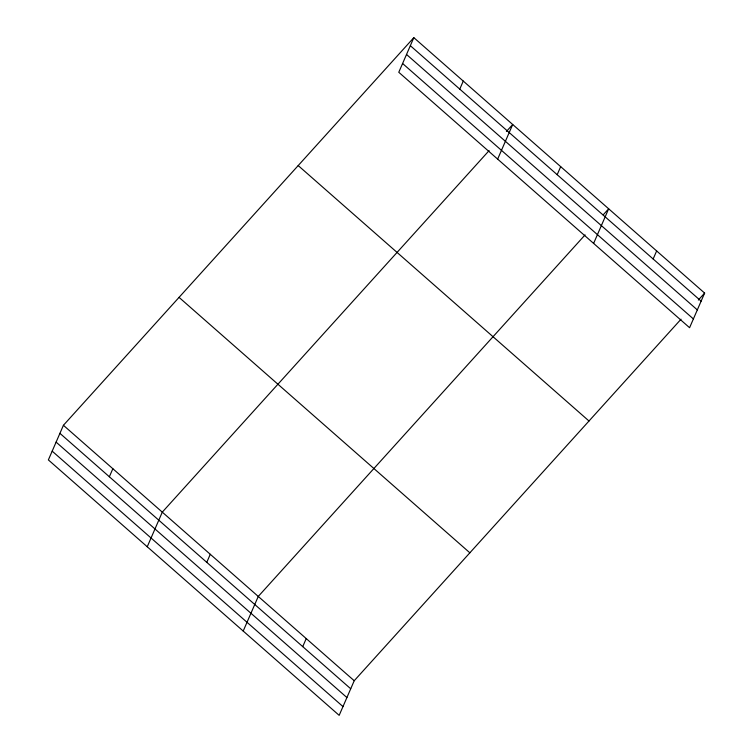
<?xml version="1.0" encoding="UTF-8"?>
<svg xmlns="http://www.w3.org/2000/svg" width="753" height="753" viewBox="0 0 753 753"><rect width="100%" height="100%" fill="white"/><g stroke="black" fill="none" stroke-linecap="round" stroke-linejoin="round"><path stroke-width="1.13" d="M413.83 37.65L398.779 72.269L689.579 327.706L704.629 293.086L413.83 37.65L63.421 425.294L48.371 459.914L339.17 715.35L354.221 680.731L681.032 319.197M109.354 476.771L112.856 468.724M147.24 546.763L162.29 512.144L489.102 150.609M206.774 562.34L210.275 554.293M459.772 89.118L463.264 81.07M243.2 631.052L258.26 596.442L585.072 234.898M497.648 159.118L512.708 124.499L506.411 131.464M302.734 646.629L306.236 638.591M557.182 174.696L560.684 166.648M593.618 243.407L608.669 208.788L603.162 214.887M653.152 258.985L656.644 250.937M698.332 300.052L704.629 293.086M410.338 45.698L701.128 301.134M406.526 54.461L697.316 309.897M402.591 63.497L693.391 318.933M298.197 165.575L588.997 421.012M179.054 297.379L469.853 552.806M63.421 425.294L354.221 680.731M59.92 433.342L350.719 688.779M56.108 442.115L346.907 697.551M52.183 451.151L342.982 706.578"/></g></svg>
